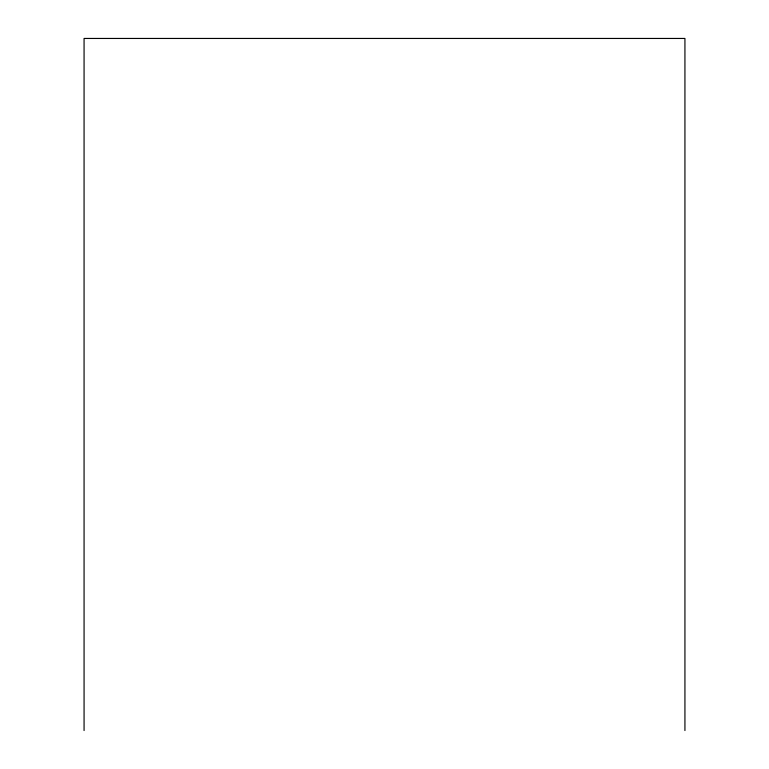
<?xml version="1.0" encoding="UTF-8"?>
<svg xmlns="http://www.w3.org/2000/svg" width="769" height="769" viewBox="0 0 769 769"><rect width="100%" height="100%" fill="white"/><g stroke="black" fill="none" stroke-linecap="round" stroke-linejoin="round"><path stroke-width="1.15" d="M684.929 730.55L684.929 38.45L84.071 38.45L84.071 730.55"/></g></svg>
